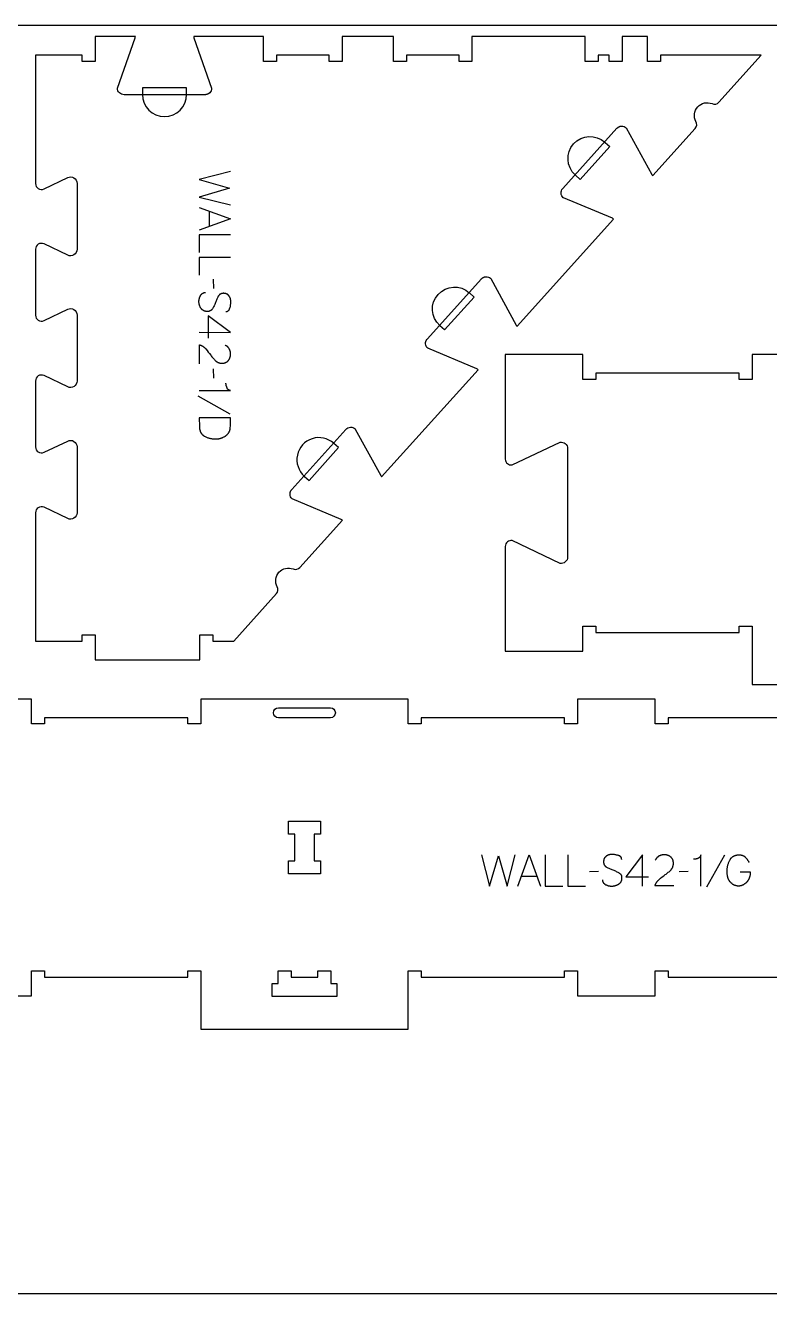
# Model space of a CAD drawing. Extents: x -20252 to -17068, y -19593 to -11999.
# Drawn here: x -19155 to -18439, y -15243 to -14023 of the extents above; entities that cross this region are included whole.
import ezdxf

# ---------------------------------------------------------------- set-up
doc = ezdxf.new("R2010")
doc.units = 0
for name, color, linetype in [('0_SHEET_SPRUCEPLY_2440X122', 1, 'CONTINUOUS'), ('1_ANYTOOL_1MMDEEP_LABELS_S', 2, 'CONTINUOUS'), ('3_ANYTOOL_CUTTHROUGH_INSID', 4, 'CONTINUOUS'), ('4_ANYTOOL_CUTTHROUGH_OUTSI', 5, 'CONTINUOUS'), ('5_ANYTOOL_HALF_MILL_9MM_IN', 3, 'CONTINUOUS')]:
    doc.layers.add(name, color=color, linetype=linetype)

msp = doc.modelspace()

# ---------------------------------------------------------------- linework, layer by layer
at = {"layer": '0_SHEET_SPRUCEPLY_2440X122'}
msp.add_lwpolyline([(-19879.9, -14023.3), (-19879.9, -15243.3), (-17439.9, -15243.3), (-17439.9, -14023.3)], close=True, dxfattribs=at)
at = {"layer": '1_ANYTOOL_1MMDEEP_LABELS_S'}
for points in [[(-18957.5, -14163.8), (-18987.5, -14171.5), (-18958.4, -14179.9), (-18987.5, -14188.4), (-18957.5, -14195.9)], [(-18987.5, -14198.5), (-18957.5, -14209.4), (-18987.5, -14220.4)], [(-18977.9, -14202), (-18977.9, -14216.9)], [(-18957.5, -14224.7), (-18987.5, -14224.7), (-18987.5, -14241.8)], [(-18957.5, -14246.5), (-18987.5, -14246.5), (-18987.5, -14263.6)], [(-18973.6, -14276.3), (-18973.7, -14267.5)], [(-18962, -14298.5), (-18961.9, -14298.5), (-18961.8, -14298.5), (-18961.7, -14298.5), (-18961.6, -14298.5), (-18961.5, -14298.5), (-18961.4, -14298.5), (-18961.3, -14298.5), (-18961.2, -14298.5), (-18961.1, -14298.5), (-18961.1, -14298.4), (-18961, -14298.4), (-18960.9, -14298.4), (-18960.8, -14298.4), (-18960.7, -14298.4), (-18960.7, -14298.3), (-18960.6, -14298.3), (-18960.5, -14298.3), (-18960.4, -14298.2), (-18960.3, -14298.2), (-18960.3, -14298.2), (-18960.2, -14298.1), (-18960.1, -14298.1), (-18960.1, -14298.1), (-18960, -14298), (-18959.9, -14298), (-18959.8, -14297.9), (-18959.8, -14297.9), (-18959.7, -14297.9), (-18959.6, -14297.8), (-18959.6, -14297.8), (-18959.5, -14297.7), (-18959.5, -14297.7), (-18959.4, -14297.6), (-18959.3, -14297.6), (-18959.3, -14297.5), (-18959.2, -14297.4), (-18959.2, -14297.4), (-18959.1, -14297.3), (-18959.1, -14297.3), (-18959, -14297.2), (-18959, -14297.1), (-18958.9, -14297.1), (-18958.8, -14297), (-18958.8, -14296.9), (-18958.8, -14296.8), (-18958.7, -14296.8), (-18958.7, -14296.7), (-18958.6, -14296.6), (-18958.6, -14296.5), (-18958.5, -14296.5), (-18958.5, -14296.4), (-18958.4, -14296.2), (-18958.3, -14296), (-18958.3, -14295.8), (-18958.2, -14295.7), (-18958.1, -14295.5), (-18958.1, -14295.3), (-18957.8, -14294.4), (-18957.6, -14293.6), (-18957.5, -14292.9), (-18957.3, -14292.1), (-18957.3, -14291.7), (-18957.2, -14291.3), (-18957.2, -14291), (-18957.2, -14290.6), (-18957.1, -14290.2), (-18957.1, -14289.9), (-18957.1, -14289.5), (-18957.1, -14289.1), (-18957.1, -14289), (-18957.1, -14288.8), (-18957.1, -14288.6), (-18957.1, -14288.4), (-18957.2, -14288.2), (-18957.2, -14288), (-18957.2, -14287.8), (-18957.2, -14287.6), (-18957.3, -14287.4), (-18957.3, -14287.3), (-18957.3, -14287.1), (-18957.4, -14286.9), (-18957.4, -14286.7), (-18957.5, -14286.5), (-18957.5, -14286.4), (-18957.6, -14286.2), (-18957.6, -14286), (-18957.7, -14285.8), (-18957.8, -14285.7), (-18957.8, -14285.5), (-18957.9, -14285.3), (-18958, -14285.1), (-18958.1, -14285), (-18958.1, -14284.8), (-18958.2, -14284.7), (-18958.3, -14284.5), (-18958.4, -14284.3), (-18958.5, -14284.2), (-18958.6, -14284), (-18958.7, -14283.8), (-18958.8, -14283.7), (-18958.9, -14283.5), (-18959, -14283.4), (-18959.2, -14283.2), (-18959.3, -14283.1), (-18959.4, -14282.9), (-18959.5, -14282.8), (-18959.7, -14282.7), (-18959.8, -14282.6), (-18959.9, -14282.4), (-18960.1, -14282.3), (-18960.2, -14282.2), (-18960.4, -14282.1), (-18960.5, -14282), (-18960.7, -14281.9), (-18960.8, -14281.8), (-18961, -14281.7), (-18961.1, -14281.7), (-18961.3, -14281.6), (-18961.5, -14281.5), (-18961.6, -14281.5), (-18961.8, -14281.4), (-18962, -14281.3), (-18962.2, -14281.3), (-18962.4, -14281.2), (-18962.5, -14281.2), (-18962.7, -14281.2), (-18962.9, -14281.1), (-18963.1, -14281.1), (-18963.3, -14281.1), (-18963.5, -14281.1), (-18963.7, -14281.1), (-18963.9, -14281), (-18964.1, -14281), (-18964.4, -14281), (-18964.6, -14281.1), (-18964.8, -14281.1), (-18965, -14281.1), (-18965.2, -14281.1), (-18965.4, -14281.1), (-18965.6, -14281.2), (-18965.8, -14281.2), (-18965.9, -14281.3), (-18966.1, -14281.3), (-18966.3, -14281.4), (-18966.5, -14281.4), (-18966.6, -14281.5), (-18966.7, -14281.5), (-18966.7, -14281.6), (-18966.8, -14281.6), (-18966.9, -14281.6), (-18967, -14281.7), (-18967.1, -14281.7), (-18967.1, -14281.8), (-18967.2, -14281.8), (-18967.3, -14281.8), (-18967.4, -14281.9), (-18967.4, -14281.9), (-18967.5, -14282), (-18967.6, -14282), (-18967.7, -14282.1), (-18967.7, -14282.2), (-18967.8, -14282.2), (-18967.9, -14282.3), (-18968, -14282.3), (-18968, -14282.4), (-18968.1, -14282.4), (-18968.2, -14282.5), (-18968.2, -14282.6), (-18968.3, -14282.6), (-18968.4, -14282.8), (-18968.5, -14282.9), (-18968.7, -14283.1), (-18968.8, -14283.2), (-18968.9, -14283.4), (-18969, -14283.5), (-18969.1, -14283.7), (-18969.2, -14283.9), (-18969.6, -14284.6), (-18970, -14285.3), (-18970.3, -14286.1), (-18970.7, -14286.8), (-18971, -14287.6), (-18971.4, -14288.4), (-18971.7, -14289.2), (-18972, -14290), (-18972.3, -14290.9), (-18972.6, -14291.7), (-18973, -14292.5), (-18973.3, -14293.2), (-18973.7, -14294), (-18974.1, -14294.7), (-18974.5, -14295.4), (-18974.9, -14296.1), (-18975, -14296.3), (-18975.2, -14296.4), (-18975.3, -14296.6), (-18975.3, -14296.6), (-18975.4, -14296.7), (-18975.5, -14296.8), (-18975.5, -14296.9), (-18975.6, -14296.9), (-18975.7, -14297), (-18975.7, -14297.1), (-18975.8, -14297.1), (-18975.9, -14297.2), (-18975.9, -14297.3), (-18976, -14297.3), (-18976.1, -14297.4), (-18976.1, -14297.4), (-18976.2, -14297.5), (-18976.3, -14297.5), (-18976.4, -14297.6), (-18976.4, -14297.6), (-18976.5, -14297.7), (-18976.6, -14297.7), (-18976.7, -14297.8), (-18976.7, -14297.8), (-18976.8, -14297.9), (-18976.9, -14297.9), (-18977, -14298), (-18977.1, -14298), (-18977.2, -14298), (-18977.2, -14298.1), (-18977.3, -14298.1), (-18977.4, -14298.1), (-18977.5, -14298.2), (-18977.6, -14298.2), (-18977.7, -14298.2), (-18977.8, -14298.3), (-18977.9, -14298.3), (-18978.1, -14298.3), (-18978.2, -14298.4), (-18978.4, -14298.4), (-18978.6, -14298.5), (-18978.8, -14298.5), (-18979.1, -14298.5), (-18979.3, -14298.5), (-18979.5, -14298.5), (-18979.7, -14298.5), (-18979.9, -14298.5), (-18980.2, -14298.5), (-18980.4, -14298.5), (-18980.6, -14298.5), (-18980.8, -14298.4), (-18981.1, -14298.4), (-18981.3, -14298.4), (-18981.5, -14298.3), (-18981.7, -14298.3), (-18981.9, -14298.2), (-18982.1, -14298.2), (-18982.3, -14298.1), (-18982.5, -14298.1), (-18982.7, -14298), (-18982.9, -14297.9), (-18983.1, -14297.8), (-18983.3, -14297.7), (-18983.5, -14297.6), (-18983.6, -14297.5), (-18983.8, -14297.4), (-18984, -14297.3), (-18984.1, -14297.2), (-18984.3, -14297.1), (-18984.5, -14297), (-18984.6, -14296.9), (-18984.8, -14296.7), (-18984.9, -14296.6), (-18985, -14296.5), (-18985.2, -14296.3), (-18985.3, -14296.2), (-18985.4, -14296), (-18985.6, -14295.8), (-18985.7, -14295.7), (-18985.8, -14295.5), (-18985.9, -14295.3), (-18986.2, -14295), (-18986.4, -14294.6), (-18986.6, -14294.2), (-18986.7, -14293.9), (-18986.9, -14293.5), (-18987, -14293.1), (-18987.1, -14292.9), (-18987.2, -14292.7), (-18987.3, -14292.5), (-18987.3, -14292.3), (-18987.4, -14292.1), (-18987.4, -14291.9), (-18987.5, -14291.7), (-18987.5, -14291.6), (-18987.6, -14291.4), (-18987.6, -14291.2), (-18987.6, -14291), (-18987.7, -14290.8), (-18987.7, -14290.6), (-18987.7, -14290.4), (-18987.8, -14289.9), (-18987.8, -14289.5), (-18987.8, -14289.1), (-18987.8, -14288.7), (-18987.8, -14288.3), (-18987.8, -14287.9), (-18987.7, -14287.5), (-18987.7, -14287.1), (-18987.6, -14286.7), (-18987.5, -14286.3), (-18987.4, -14285.9), (-18987.3, -14285.6), (-18987.2, -14285.2), (-18987.1, -14284.8), (-18986.9, -14284.5), (-18986.8, -14284.1), (-18986.6, -14283.8), (-18986.4, -14283.4), (-18986.3, -14283.1), (-18986.2, -14282.9), (-18986.1, -14282.7), (-18985.9, -14282.6), (-18985.8, -14282.4), (-18985.7, -14282.3), (-18985.6, -14282.1), (-18985.5, -14282), (-18985.4, -14281.9), (-18985.2, -14281.7), (-18985.1, -14281.6), (-18985, -14281.5), (-18984.9, -14281.4), (-18984.8, -14281.3), (-18984.7, -14281.3), (-18984.7, -14281.2), (-18984.6, -14281.2), (-18984.5, -14281.1), (-18984.4, -14281.1), (-18984.4, -14281), (-18984.3, -14281), (-18984.2, -14281), (-18984.1, -14280.9), (-18984.1, -14280.9), (-18984, -14280.8), (-18983.9, -14280.8), (-18983.8, -14280.8), (-18983.8, -14280.7), (-18983.7, -14280.7), (-18983.6, -14280.7), (-18983.5, -14280.6), (-18983.4, -14280.6), (-18983.4, -14280.6), (-18983.2, -14280.5), (-18983, -14280.5), (-18982.9, -14280.4), (-18982.7, -14280.4), (-18982.5, -14280.4), (-18982.3, -14280.4), (-18982.1, -14280.3), (-18982, -14280.3), (-18981.8, -14280.3), (-18981.6, -14280.3)], [(-18987.5, -14318.5), (-18957.4, -14318.6), (-18978.8, -14302.6)], [(-18978.8, -14302.6), (-18978.8, -14324.3)], [(-18987.4, -14348.8), (-18987.4, -14330.5), (-18986.9, -14330.6), (-18986.7, -14330.7), (-18986.5, -14330.8), (-18986.2, -14330.9), (-18986, -14330.9), (-18985.8, -14331), (-18985.6, -14331.1), (-18985.4, -14331.2), (-18985.2, -14331.3), (-18985, -14331.4), (-18984.8, -14331.6), (-18984.6, -14331.7), (-18984.4, -14331.8), (-18984.2, -14331.9), (-18984, -14332), (-18983.8, -14332.2), (-18983.6, -14332.3), (-18983.4, -14332.4), (-18983.2, -14332.6), (-18983.1, -14332.7), (-18982.9, -14332.9), (-18982.7, -14333), (-18982.5, -14333.2), (-18982.4, -14333.3), (-18982.2, -14333.5), (-18982, -14333.6), (-18981.9, -14333.8), (-18981.7, -14334), (-18981.5, -14334.2), (-18981.2, -14334.5), (-18980, -14336), (-18978.8, -14337.5), (-18977.7, -14339), (-18976.5, -14340.5), (-18976, -14341.3), (-18975.4, -14342), (-18974.8, -14342.7), (-18974.2, -14343.4), (-18973.6, -14344.1), (-18973, -14344.7), (-18972.4, -14345.3), (-18971.8, -14345.9), (-18971.7, -14346.1), (-18971.5, -14346.2), (-18971.3, -14346.4), (-18971.2, -14346.5), (-18971, -14346.6), (-18970.8, -14346.7), (-18970.7, -14346.9), (-18970.5, -14347), (-18970.3, -14347.1), (-18970.1, -14347.2), (-18970, -14347.3), (-18969.8, -14347.4), (-18969.6, -14347.5), (-18969.4, -14347.5), (-18969.2, -14347.6), (-18969, -14347.7), (-18968.8, -14347.8), (-18968.6, -14347.8), (-18968.5, -14347.9), (-18968.3, -14348), (-18968.1, -14348), (-18967.8, -14348.1), (-18967.6, -14348.1), (-18967.4, -14348.1), (-18967.2, -14348.2), (-18967, -14348.2), (-18966.8, -14348.2), (-18966.6, -14348.3), (-18966.4, -14348.3), (-18966.1, -14348.3), (-18965.9, -14348.3), (-18965.7, -14348.3), (-18965.4, -14348.3), (-18965.2, -14348.3), (-18964.9, -14348.3), (-18964.7, -14348.3), (-18964.5, -14348.2), (-18964.2, -14348.2), (-18964, -14348.2), (-18963.8, -14348.1), (-18963.6, -14348.1), (-18963.4, -14348), (-18963.1, -14348), (-18962.9, -14347.9), (-18962.7, -14347.9), (-18962.5, -14347.8), (-18962.3, -14347.7), (-18962.1, -14347.7), (-18961.9, -14347.6), (-18961.8, -14347.5), (-18961.6, -14347.4), (-18961.4, -14347.3), (-18961.2, -14347.2), (-18961.1, -14347.1), (-18960.9, -14347), (-18960.7, -14346.9), (-18960.6, -14346.7), (-18960.4, -14346.6), (-18960.3, -14346.5), (-18960.1, -14346.4), (-18960, -14346.2), (-18959.8, -14346.1), (-18959.7, -14345.9), (-18959.6, -14345.8), (-18959.4, -14345.6), (-18959.3, -14345.4), (-18959.2, -14345.3), (-18959.1, -14345.1), (-18959, -14344.9), (-18958.8, -14344.8), (-18958.7, -14344.6), (-18958.6, -14344.4), (-18958.5, -14344.2), (-18958.4, -14344.1), (-18958.4, -14343.9), (-18958.3, -14343.7), (-18958.2, -14343.5), (-18958.1, -14343.3), (-18958, -14343.1), (-18958, -14342.9), (-18957.9, -14342.7), (-18957.9, -14342.5), (-18957.8, -14342.3), (-18957.8, -14342.1), (-18957.7, -14341.9), (-18957.7, -14341.7), (-18957.6, -14341.4), (-18957.6, -14341.2), (-18957.6, -14341), (-18957.5, -14340.8), (-18957.5, -14340.5), (-18957.5, -14340.3), (-18957.5, -14340.1), (-18957.5, -14339.9), (-18957.5, -14339.4), (-18957.5, -14339), (-18957.5, -14338.6), (-18957.5, -14338.3), (-18957.5, -14337.9), (-18957.6, -14337.6), (-18957.6, -14337.3), (-18957.7, -14336.9), (-18957.8, -14336.6), (-18957.9, -14336.3), (-18957.9, -14336.2), (-18958, -14336), (-18958, -14335.9), (-18958.1, -14335.7), (-18958.1, -14335.6), (-18958.2, -14335.4), (-18958.2, -14335.3), (-18958.3, -14335.1), (-18958.4, -14335), (-18958.4, -14334.8), (-18958.5, -14334.7), (-18958.6, -14334.6), (-18958.7, -14334.4), (-18958.7, -14334.3), (-18958.8, -14334.2), (-18958.9, -14334), (-18959, -14333.9), (-18959.1, -14333.8), (-18959.2, -14333.7), (-18959.3, -14333.5), (-18959.3, -14333.4), (-18959.4, -14333.3), (-18959.5, -14333.2), (-18959.7, -14333.1), (-18959.8, -14332.9), (-18959.9, -14332.8), (-18960, -14332.7), (-18960.1, -14332.6), (-18960.2, -14332.5), (-18960.3, -14332.4), (-18960.4, -14332.3), (-18960.6, -14332.2), (-18960.8, -14332), (-18961.1, -14331.8), (-18961.4, -14331.6), (-18961.6, -14331.4), (-18961.9, -14331.2), (-18962.2, -14331.1), (-18962.6, -14330.9)], [(-18973.6, -14362.5), (-18973.7, -14353.7)], [(-18987.5, -14374.6), (-18957.4, -14374.6), (-18957.6, -14374.6), (-18957.7, -14374.6), (-18957.9, -14374.5), (-18958, -14374.5), (-18958.1, -14374.5), (-18958.3, -14374.4), (-18958.4, -14374.4), (-18958.5, -14374.3), (-18958.7, -14374.3), (-18958.8, -14374.2), (-18958.9, -14374.2), (-18958.9, -14374.2), (-18959, -14374.1), (-18959, -14374.1), (-18959.1, -14374.1), (-18959.2, -14374), (-18959.2, -14374), (-18959.3, -14374), (-18959.3, -14373.9), (-18959.4, -14373.9), (-18959.4, -14373.8), (-18959.5, -14373.8), (-18959.5, -14373.8), (-18959.6, -14373.7), (-18959.6, -14373.7), (-18959.7, -14373.6), (-18959.7, -14373.6), (-18959.8, -14373.5), (-18959.8, -14373.5), (-18959.9, -14373.4), (-18959.9, -14373.4), (-18960, -14373.3), (-18960.1, -14373.2), (-18960.2, -14373.1), (-18960.2, -14373), (-18960.3, -14372.9), (-18960.4, -14372.8), (-18960.5, -14372.7), (-18960.6, -14372.5), (-18960.6, -14372.4), (-18960.7, -14372.3), (-18960.8, -14372.1), (-18960.8, -14372), (-18960.9, -14371.7), (-18961, -14371.4), (-18961.1, -14371.1), (-18961.2, -14370.8), (-18961.3, -14370.6), (-18961.4, -14370.3), (-18961.5, -14370), (-18961.5, -14369.7), (-18961.6, -14369.5), (-18961.6, -14369.2), (-18961.7, -14368.9), (-18961.7, -14368.7), (-18961.7, -14368.4), (-18961.8, -14368.1), (-18961.8, -14367.9), (-18961.8, -14367.6)], [(-18957.9, -14397.3), (-18988.7, -14380.1)], [(-18715.8, -14821.2), (-18708.1, -14851.2), (-18699.6, -14822.1), (-18691.1, -14851.2), (-18683.6, -14821.2)], [(-18681.1, -14851.2), (-18670.2, -14821.2), (-18659.1, -14851.2)], [(-18654.8, -14821.2), (-18654.8, -14851.2), (-18637.7, -14851.2)], [(-18633, -14821.2), (-18633, -14851.2), (-18615.9, -14851.2)], [(-18581, -14825.8), (-18581, -14825.6), (-18581, -14825.5), (-18581.1, -14825.4), (-18581.1, -14825.3), (-18581.1, -14825.2), (-18581.1, -14825.1), (-18581.1, -14825), (-18581.1, -14824.9), (-18581.1, -14824.9), (-18581.1, -14824.8), (-18581.2, -14824.7), (-18581.2, -14824.6), (-18581.2, -14824.5), (-18581.2, -14824.4), (-18581.2, -14824.4), (-18581.3, -14824.3), (-18581.3, -14824.2), (-18581.3, -14824.1), (-18581.4, -14824.1), (-18581.4, -14824), (-18581.4, -14823.9), (-18581.5, -14823.8), (-18581.5, -14823.8), (-18581.5, -14823.7), (-18581.6, -14823.6), (-18581.6, -14823.6), (-18581.7, -14823.5), (-18581.7, -14823.4), (-18581.8, -14823.4), (-18581.8, -14823.3), (-18581.9, -14823.2), (-18581.9, -14823.2), (-18582, -14823.1), (-18582, -14823.1), (-18582.1, -14823), (-18582.1, -14822.9), (-18582.2, -14822.9), (-18582.3, -14822.8), (-18582.3, -14822.8), (-18582.4, -14822.7), (-18582.5, -14822.7), (-18582.5, -14822.6), (-18582.6, -14822.6), (-18582.7, -14822.5), (-18582.7, -14822.5), (-18582.8, -14822.4), (-18582.9, -14822.4), (-18583, -14822.3), (-18583, -14822.3), (-18583.1, -14822.2), (-18583.2, -14822.2), (-18583.4, -14822.1), (-18583.6, -14822), (-18583.7, -14822), (-18583.9, -14821.9), (-18584.1, -14821.8), (-18584.3, -14821.8), (-18585.1, -14821.6), (-18585.9, -14821.4), (-18586.7, -14821.2), (-18587.5, -14821.1), (-18587.9, -14821), (-18588.2, -14821), (-18588.6, -14820.9), (-18589, -14820.9), (-18589.3, -14820.9), (-18589.7, -14820.8), (-18590.1, -14820.8), (-18590.4, -14820.8), (-18590.6, -14820.8), (-18590.8, -14820.8), (-18591, -14820.8), (-18591.2, -14820.9), (-18591.4, -14820.9), (-18591.6, -14820.9), (-18591.8, -14820.9), (-18592, -14820.9), (-18592.1, -14821), (-18592.3, -14821), (-18592.5, -14821), (-18592.7, -14821.1), (-18592.9, -14821.1), (-18593, -14821.2), (-18593.2, -14821.2), (-18593.4, -14821.3), (-18593.6, -14821.3), (-18593.7, -14821.4), (-18593.9, -14821.5), (-18594.1, -14821.5), (-18594.3, -14821.6), (-18594.4, -14821.7), (-18594.6, -14821.8), (-18594.8, -14821.9), (-18594.9, -14821.9), (-18595.1, -14822), (-18595.2, -14822.1), (-18595.4, -14822.2), (-18595.6, -14822.3), (-18595.7, -14822.4), (-18595.9, -14822.5), (-18596, -14822.7), (-18596.2, -14822.8), (-18596.3, -14822.9), (-18596.5, -14823), (-18596.6, -14823.1), (-18596.8, -14823.3), (-18596.9, -14823.4), (-18597, -14823.5), (-18597.1, -14823.7), (-18597.2, -14823.8), (-18597.4, -14823.9), (-18597.5, -14824.1), (-18597.6, -14824.2), (-18597.6, -14824.4), (-18597.7, -14824.5), (-18597.8, -14824.7), (-18597.9, -14824.9), (-18598, -14825), (-18598.1, -14825.2), (-18598.1, -14825.4), (-18598.2, -14825.5), (-18598.2, -14825.7), (-18598.3, -14825.9), (-18598.3, -14826.1), (-18598.4, -14826.3), (-18598.4, -14826.5), (-18598.4, -14826.6), (-18598.5, -14826.8), (-18598.5, -14827), (-18598.5, -14827.2), (-18598.5, -14827.4), (-18598.5, -14827.6), (-18598.5, -14827.9), (-18598.5, -14828.1), (-18598.5, -14828.3), (-18598.5, -14828.5), (-18598.5, -14828.7), (-18598.5, -14828.9), (-18598.4, -14829.1), (-18598.4, -14829.3), (-18598.3, -14829.5), (-18598.3, -14829.7), (-18598.2, -14829.8), (-18598.2, -14830), (-18598.1, -14830.2), (-18598.1, -14830.3), (-18598.1, -14830.4), (-18598, -14830.5), (-18598, -14830.5), (-18597.9, -14830.6), (-18597.9, -14830.7), (-18597.9, -14830.8), (-18597.8, -14830.9), (-18597.8, -14830.9), (-18597.7, -14831), (-18597.7, -14831.1), (-18597.6, -14831.2), (-18597.6, -14831.2), (-18597.5, -14831.3), (-18597.5, -14831.4), (-18597.4, -14831.5), (-18597.4, -14831.5), (-18597.3, -14831.6), (-18597.2, -14831.7), (-18597.2, -14831.7), (-18597.1, -14831.8), (-18597.1, -14831.9), (-18597, -14831.9), (-18596.9, -14832), (-18596.8, -14832.1), (-18596.7, -14832.3), (-18596.5, -14832.4), (-18596.4, -14832.5), (-18596.2, -14832.6), (-18596, -14832.7), (-18595.9, -14832.8), (-18595.7, -14832.9), (-18595, -14833.3), (-18594.3, -14833.7), (-18593.5, -14834.1), (-18592.7, -14834.4), (-18592, -14834.8), (-18591.2, -14835.1), (-18590.4, -14835.4), (-18589.5, -14835.7), (-18588.7, -14836), (-18587.9, -14836.4), (-18587.1, -14836.7), (-18586.3, -14837.1), (-18585.6, -14837.4), (-18584.9, -14837.8), (-18584.2, -14838.2), (-18583.5, -14838.7), (-18583.3, -14838.8), (-18583.2, -14838.9), (-18583, -14839), (-18582.9, -14839.1), (-18582.9, -14839.1), (-18582.8, -14839.2), (-18582.7, -14839.2), (-18582.6, -14839.3), (-18582.6, -14839.4), (-18582.5, -14839.4), (-18582.4, -14839.5), (-18582.4, -14839.6), (-18582.3, -14839.6), (-18582.3, -14839.7), (-18582.2, -14839.8), (-18582.1, -14839.9), (-18582.1, -14839.9), (-18582, -14840), (-18582, -14840.1), (-18581.9, -14840.2), (-18581.9, -14840.2), (-18581.8, -14840.3), (-18581.8, -14840.4), (-18581.7, -14840.5), (-18581.7, -14840.5), (-18581.7, -14840.6), (-18581.6, -14840.7), (-18581.6, -14840.8), (-18581.5, -14840.9), (-18581.5, -14841), (-18581.5, -14841), (-18581.4, -14841.1), (-18581.4, -14841.2), (-18581.4, -14841.3), (-18581.3, -14841.4), (-18581.3, -14841.5), (-18581.3, -14841.6), (-18581.2, -14841.8), (-18581.2, -14842), (-18581.2, -14842.2), (-18581.1, -14842.4), (-18581.1, -14842.6), (-18581.1, -14842.8), (-18581.1, -14843), (-18581.1, -14843.2), (-18581.1, -14843.4), (-18581.1, -14843.6), (-18581.1, -14843.9), (-18581.1, -14844.1), (-18581.1, -14844.3), (-18581.1, -14844.6), (-18581.2, -14844.8), (-18581.2, -14845), (-18581.2, -14845.2), (-18581.3, -14845.4), (-18581.3, -14845.6), (-18581.4, -14845.8), (-18581.5, -14846), (-18581.5, -14846.2), (-18581.6, -14846.4), (-18581.7, -14846.6), (-18581.8, -14846.8), (-18581.8, -14847), (-18581.9, -14847.2), (-18582, -14847.4), (-18582.1, -14847.5), (-18582.2, -14847.7), (-18582.3, -14847.9), (-18582.5, -14848), (-18582.6, -14848.2), (-18582.7, -14848.3), (-18582.8, -14848.5), (-18583, -14848.6), (-18583.1, -14848.8), (-18583.3, -14848.9), (-18583.4, -14849), (-18583.6, -14849.2), (-18583.7, -14849.3), (-18583.9, -14849.4), (-18584.1, -14849.5), (-18584.3, -14849.7), (-18584.6, -14849.9), (-18585, -14850.1), (-18585.3, -14850.3), (-18585.7, -14850.5), (-18586.1, -14850.6), (-18586.5, -14850.8), (-18586.7, -14850.8), (-18586.9, -14850.9), (-18587, -14851), (-18587.2, -14851), (-18587.4, -14851.1), (-18587.6, -14851.1), (-18587.8, -14851.2), (-18588, -14851.2), (-18588.2, -14851.3), (-18588.4, -14851.3), (-18588.6, -14851.4), (-18588.8, -14851.4), (-18589, -14851.4), (-18589.2, -14851.4), (-18589.6, -14851.5), (-18590, -14851.5), (-18590.4, -14851.5), (-18590.9, -14851.5), (-18591.3, -14851.5), (-18591.7, -14851.5), (-18592.1, -14851.4), (-18592.5, -14851.4), (-18592.9, -14851.3), (-18593.2, -14851.2), (-18593.6, -14851.2), (-18594, -14851), (-18594.4, -14850.9), (-18594.7, -14850.8), (-18595.1, -14850.7), (-18595.5, -14850.5), (-18595.8, -14850.3), (-18596.2, -14850.2), (-18596.5, -14850), (-18596.7, -14849.9), (-18596.8, -14849.8), (-18597, -14849.7), (-18597.2, -14849.6), (-18597.3, -14849.4), (-18597.4, -14849.3), (-18597.6, -14849.2), (-18597.7, -14849.1), (-18597.8, -14849), (-18598, -14848.8), (-18598.1, -14848.7), (-18598.2, -14848.6), (-18598.2, -14848.5), (-18598.3, -14848.4), (-18598.3, -14848.4), (-18598.4, -14848.3), (-18598.4, -14848.2), (-18598.5, -14848.2), (-18598.5, -14848.1), (-18598.6, -14848), (-18598.6, -14847.9), (-18598.7, -14847.9), (-18598.7, -14847.8), (-18598.7, -14847.7), (-18598.8, -14847.6), (-18598.8, -14847.6), (-18598.8, -14847.5), (-18598.9, -14847.4), (-18598.9, -14847.3), (-18598.9, -14847.2), (-18599, -14847.2), (-18599, -14847.1), (-18599, -14846.9), (-18599.1, -14846.8), (-18599.1, -14846.6), (-18599.2, -14846.4), (-18599.2, -14846.2), (-18599.2, -14846), (-18599.2, -14845.9), (-18599.2, -14845.7), (-18599.3, -14845.5), (-18599.3, -14845.3)], [(-18561, -14851.2), (-18561, -14821.1), (-18577, -14842.5)], [(-18530.8, -14851.1), (-18549.1, -14851.1), (-18549, -14850.6), (-18548.9, -14850.4), (-18548.8, -14850.2), (-18548.7, -14850), (-18548.6, -14849.7), (-18548.5, -14849.5), (-18548.4, -14849.3), (-18548.3, -14849.1), (-18548.2, -14848.9), (-18548.1, -14848.7), (-18548, -14848.5), (-18547.9, -14848.3), (-18547.8, -14848.1), (-18547.7, -14847.9), (-18547.5, -14847.7), (-18547.4, -14847.5), (-18547.3, -14847.3), (-18547.1, -14847.1), (-18547, -14847), (-18546.9, -14846.8), (-18546.7, -14846.6), (-18546.6, -14846.4), (-18546.4, -14846.2), (-18546.3, -14846.1), (-18546.1, -14845.9), (-18545.9, -14845.7), (-18545.8, -14845.6), (-18545.6, -14845.4), (-18545.4, -14845.3), (-18545.1, -14844.9), (-18543.6, -14843.7), (-18542.1, -14842.5), (-18540.6, -14841.4), (-18539.1, -14840.2), (-18538.3, -14839.7), (-18537.6, -14839.1), (-18536.9, -14838.5), (-18536.2, -14838), (-18535.5, -14837.4), (-18534.9, -14836.8), (-18534.2, -14836.1), (-18533.6, -14835.5), (-18533.5, -14835.4), (-18533.4, -14835.2), (-18533.2, -14835.1), (-18533.1, -14834.9), (-18533, -14834.7), (-18532.8, -14834.6), (-18532.7, -14834.4), (-18532.6, -14834.2), (-18532.5, -14834), (-18532.4, -14833.9), (-18532.3, -14833.7), (-18532.2, -14833.5), (-18532.1, -14833.3), (-18532, -14833.1), (-18531.9, -14832.9), (-18531.9, -14832.8), (-18531.8, -14832.6), (-18531.7, -14832.4), (-18531.7, -14832.2), (-18531.6, -14832), (-18531.6, -14831.8), (-18531.5, -14831.6), (-18531.5, -14831.4), (-18531.4, -14831.2), (-18531.4, -14830.9), (-18531.4, -14830.7), (-18531.3, -14830.5), (-18531.3, -14830.3), (-18531.3, -14830.1), (-18531.3, -14829.9), (-18531.3, -14829.6), (-18531.3, -14829.4), (-18531.3, -14829.2), (-18531.3, -14828.9), (-18531.3, -14828.7), (-18531.3, -14828.4), (-18531.3, -14828.2), (-18531.4, -14828), (-18531.4, -14827.7), (-18531.4, -14827.5), (-18531.5, -14827.3), (-18531.5, -14827.1), (-18531.6, -14826.9), (-18531.6, -14826.7), (-18531.7, -14826.4), (-18531.8, -14826.2), (-18531.8, -14826), (-18531.9, -14825.9), (-18532, -14825.7), (-18532.1, -14825.5), (-18532.2, -14825.3), (-18532.3, -14825.1), (-18532.4, -14824.9), (-18532.5, -14824.8), (-18532.6, -14824.6), (-18532.7, -14824.4), (-18532.8, -14824.3), (-18533, -14824.1), (-18533.1, -14824), (-18533.2, -14823.8), (-18533.4, -14823.7), (-18533.5, -14823.5), (-18533.7, -14823.4), (-18533.8, -14823.3), (-18534, -14823.1), (-18534.1, -14823), (-18534.3, -14822.9), (-18534.5, -14822.8), (-18534.6, -14822.7), (-18534.8, -14822.6), (-18535, -14822.5), (-18535.2, -14822.4), (-18535.3, -14822.3), (-18535.5, -14822.2), (-18535.7, -14822.1), (-18535.9, -14822), (-18536.1, -14821.9), (-18536.3, -14821.8), (-18536.5, -14821.8), (-18536.7, -14821.7), (-18536.9, -14821.6), (-18537.1, -14821.6), (-18537.3, -14821.5), (-18537.5, -14821.5), (-18537.7, -14821.4), (-18537.9, -14821.4), (-18538.1, -14821.3), (-18538.4, -14821.3), (-18538.6, -14821.3), (-18538.8, -14821.2), (-18539, -14821.2), (-18539.3, -14821.2), (-18539.5, -14821.2), (-18539.7, -14821.2), (-18540.2, -14821.2), (-18540.6, -14821.2), (-18540.9, -14821.2), (-18541.3, -14821.2), (-18541.6, -14821.3), (-18542, -14821.3), (-18542.3, -14821.4), (-18542.6, -14821.4), (-18542.9, -14821.5), (-18543.3, -14821.6), (-18543.4, -14821.6), (-18543.6, -14821.7), (-18543.7, -14821.7), (-18543.9, -14821.8), (-18544, -14821.8), (-18544.2, -14821.9), (-18544.3, -14822), (-18544.5, -14822), (-18544.6, -14822.1), (-18544.7, -14822.1), (-18544.9, -14822.2), (-18545, -14822.3), (-18545.1, -14822.4), (-18545.3, -14822.4), (-18545.4, -14822.5), (-18545.5, -14822.6), (-18545.7, -14822.7), (-18545.8, -14822.8), (-18545.9, -14822.9), (-18546, -14823), (-18546.2, -14823.1), (-18546.3, -14823.2), (-18546.4, -14823.3), (-18546.5, -14823.4), (-18546.6, -14823.5), (-18546.7, -14823.6), (-18546.9, -14823.7), (-18547, -14823.8), (-18547.1, -14823.9), (-18547.2, -14824), (-18547.3, -14824.2), (-18547.4, -14824.3), (-18547.6, -14824.5), (-18547.8, -14824.8), (-18548, -14825.1), (-18548.2, -14825.4), (-18548.3, -14825.7), (-18548.5, -14826), (-18548.7, -14826.3)], [(-18505, -14851.2), (-18505, -14821.1), (-18505, -14821.3), (-18505, -14821.4), (-18505, -14821.6), (-18505.1, -14821.7), (-18505.1, -14821.9), (-18505.2, -14822), (-18505.2, -14822.1), (-18505.2, -14822.3), (-18505.3, -14822.4), (-18505.4, -14822.5), (-18505.4, -14822.6), (-18505.4, -14822.6), (-18505.4, -14822.7), (-18505.5, -14822.8), (-18505.5, -14822.8), (-18505.5, -14822.9), (-18505.6, -14822.9), (-18505.6, -14823), (-18505.7, -14823), (-18505.7, -14823.1), (-18505.7, -14823.1), (-18505.8, -14823.2), (-18505.8, -14823.3), (-18505.9, -14823.3), (-18505.9, -14823.4), (-18505.9, -14823.4), (-18506, -14823.5), (-18506, -14823.5), (-18506.1, -14823.6), (-18506.1, -14823.6), (-18506.2, -14823.7), (-18506.2, -14823.7), (-18506.3, -14823.8), (-18506.4, -14823.9), (-18506.6, -14824), (-18506.7, -14824), (-18506.8, -14824.1), (-18506.9, -14824.2), (-18507, -14824.3), (-18507.2, -14824.3), (-18507.3, -14824.4), (-18507.4, -14824.5), (-18507.6, -14824.5), (-18507.9, -14824.7), (-18508.2, -14824.8), (-18508.4, -14824.9), (-18508.7, -14825), (-18509, -14825), (-18509.3, -14825.1), (-18509.6, -14825.2), (-18509.8, -14825.3), (-18510.1, -14825.3), (-18510.4, -14825.4), (-18510.6, -14825.4), (-18510.9, -14825.4), (-18511.2, -14825.5), (-18511.4, -14825.5), (-18511.7, -14825.5), (-18512, -14825.5)], [(-18482.3, -14821.6), (-18499.4, -14852.4)], [(-18467, -14837.4), (-18457.3, -14837.4), (-18457.3, -14838.2), (-18457.4, -14839), (-18457.4, -14839.4), (-18457.5, -14839.8), (-18457.5, -14840.2), (-18457.6, -14840.6), (-18457.6, -14840.9), (-18457.7, -14841.3), (-18457.8, -14841.7), (-18457.9, -14842), (-18458, -14842.4), (-18458.1, -14842.7), (-18458.2, -14843), (-18458.3, -14843.3), (-18458.4, -14843.7), (-18458.5, -14844), (-18458.7, -14844.3), (-18458.8, -14844.6), (-18458.9, -14844.9), (-18459.1, -14845.1), (-18459.3, -14845.4), (-18459.4, -14845.7), (-18459.6, -14846), (-18459.8, -14846.2), (-18460, -14846.5), (-18460.1, -14846.7), (-18460.3, -14847), (-18460.5, -14847.2), (-18460.8, -14847.4), (-18461, -14847.7), (-18461.2, -14847.9), (-18461.4, -14848.1), (-18461.6, -14848.3), (-18461.9, -14848.5), (-18462.1, -14848.7), (-18462.3, -14848.9), (-18462.6, -14849), (-18462.8, -14849.2), (-18463, -14849.4), (-18463.2, -14849.5), (-18463.5, -14849.7), (-18463.7, -14849.8), (-18464, -14849.9), (-18464.2, -14850.1), (-18464.4, -14850.2), (-18464.7, -14850.3), (-18464.9, -14850.4), (-18465.2, -14850.5), (-18465.4, -14850.6), (-18465.6, -14850.7), (-18465.9, -14850.8), (-18466.1, -14850.9), (-18466.4, -14850.9), (-18466.6, -14851), (-18466.9, -14851), (-18467.1, -14851.1), (-18467.4, -14851.1), (-18467.6, -14851.2), (-18467.9, -14851.2), (-18468.2, -14851.2), (-18468.4, -14851.2), (-18468.7, -14851.2), (-18468.9, -14851.2), (-18469.2, -14851.2), (-18469.4, -14851.2), (-18469.7, -14851.2), (-18470, -14851.1), (-18470.2, -14851.1), (-18470.5, -14851.1), (-18470.7, -14851), (-18470.9, -14851), (-18471.2, -14850.9), (-18471.4, -14850.8), (-18471.7, -14850.7), (-18471.9, -14850.7), (-18472.2, -14850.6), (-18472.4, -14850.5), (-18472.6, -14850.4), (-18472.9, -14850.2), (-18473.1, -14850.1), (-18473.3, -14850), (-18473.6, -14849.9), (-18473.8, -14849.7), (-18474, -14849.6), (-18474.3, -14849.4), (-18474.5, -14849.3), (-18474.7, -14849.1), (-18474.9, -14848.9), (-18475.2, -14848.7), (-18475.4, -14848.5), (-18475.6, -14848.3), (-18475.8, -14848.1), (-18476, -14847.9), (-18476.3, -14847.7), (-18476.5, -14847.5), (-18476.7, -14847.2), (-18476.9, -14847), (-18477.1, -14846.8), (-18477.2, -14846.5), (-18477.4, -14846.2), (-18477.6, -14846), (-18477.8, -14845.7), (-18477.9, -14845.4), (-18478.1, -14845.1), (-18478.2, -14844.8), (-18478.3, -14844.5), (-18478.5, -14844.2), (-18478.6, -14843.8), (-18478.7, -14843.5), (-18478.8, -14843.2), (-18478.9, -14842.8), (-18479, -14842.5), (-18479.1, -14842.1), (-18479.2, -14841.7), (-18479.3, -14841.4), (-18479.3, -14841), (-18479.4, -14840.6), (-18479.5, -14840.2), (-18479.5, -14839.8), (-18479.6, -14839.3), (-18479.6, -14838.5), (-18479.7, -14837.6), (-18479.7, -14836.7), (-18479.7, -14836), (-18479.6, -14835.3), (-18479.6, -14834.7), (-18479.5, -14834), (-18479.4, -14833.3), (-18479.3, -14832.7), (-18479.2, -14832), (-18479, -14831.3), (-18478.8, -14830.7), (-18478.6, -14830), (-18478.4, -14829.4), (-18478.2, -14828.8), (-18477.9, -14828.1), (-18477.6, -14827.5), (-18477.3, -14826.8), (-18477, -14826.2), (-18476.8, -14825.9), (-18476.7, -14825.6), (-18476.5, -14825.3), (-18476.3, -14825), (-18476.1, -14824.8), (-18476, -14824.6), (-18475.9, -14824.5), (-18475.8, -14824.4), (-18475.7, -14824.2), (-18475.5, -14824.1), (-18475.4, -14824), (-18475.3, -14823.9), (-18475.2, -14823.8), (-18475.1, -14823.7), (-18475, -14823.6), (-18474.9, -14823.4), (-18474.7, -14823.3), (-18474.6, -14823.2), (-18474.5, -14823.1), (-18474.4, -14823), (-18474.2, -14822.9), (-18474.1, -14822.9), (-18474, -14822.8), (-18473.8, -14822.7), (-18473.7, -14822.6), (-18473.5, -14822.5), (-18473.4, -14822.4), (-18473.3, -14822.4), (-18473.1, -14822.3), (-18473, -14822.2), (-18472.8, -14822.1), (-18472.7, -14822.1), (-18472.5, -14822), (-18472.4, -14821.9), (-18472.2, -14821.9), (-18472.1, -14821.8), (-18471.9, -14821.8), (-18471.6, -14821.7), (-18471.3, -14821.6), (-18470.9, -14821.5), (-18470.6, -14821.4), (-18470.2, -14821.4), (-18469.9, -14821.3), (-18469.5, -14821.3), (-18469.1, -14821.2), (-18468.8, -14821.2), (-18468.4, -14821.2), (-18468, -14821.2), (-18467.8, -14821.2), (-18467.5, -14821.2), (-18467.3, -14821.2), (-18467.1, -14821.2), (-18466.9, -14821.2), (-18466.7, -14821.3), (-18466.5, -14821.3), (-18466.3, -14821.3), (-18466.1, -14821.4), (-18465.9, -14821.4), (-18465.7, -14821.4), (-18465.5, -14821.5), (-18465.3, -14821.5), (-18465.1, -14821.6), (-18464.9, -14821.7), (-18464.7, -14821.7), (-18464.5, -14821.8), (-18464.4, -14821.9), (-18464.2, -14822), (-18464, -14822.1), (-18463.8, -14822.2), (-18463.7, -14822.2), (-18463.5, -14822.3), (-18463.3, -14822.5), (-18463.2, -14822.6), (-18463, -14822.7), (-18462.9, -14822.8), (-18462.7, -14822.9), (-18462.6, -14823), (-18462.4, -14823.2), (-18462.3, -14823.3), (-18462.1, -14823.4), (-18461.9, -14823.7), (-18461.6, -14824), (-18461.3, -14824.3), (-18461.1, -14824.6), (-18460.8, -14824.9), (-18460.6, -14825.2), (-18460.3, -14825.5), (-18460.1, -14825.9), (-18459.9, -14826.2), (-18459.6, -14826.5), (-18459.4, -14826.9), (-18459.2, -14827.2), (-18459, -14827.5), (-18458.8, -14827.9), (-18458.6, -14828.2), (-18458.5, -14828.6)], [(-18677.6, -14841.6), (-18662.7, -14841.6)], [(-18603.3, -14837.3), (-18612.1, -14837.4)], [(-18577, -14842.5), (-18555.2, -14842.5)], [(-18517.1, -14837.3), (-18525.9, -14837.4)]]:
    msp.add_lwpolyline(points, dxfattribs=at)
msp.add_lwpolyline([(-18957.5, -14400.7), (-18987.5, -14400.7), (-18987.4, -14409.3), (-18987.4, -14409.7), (-18987.3, -14410.1), (-18987.3, -14410.5), (-18987.3, -14410.9), (-18987.2, -14411.3), (-18987.2, -14411.6), (-18987.1, -14412), (-18987, -14412.3), (-18986.9, -14412.7), (-18986.8, -14413), (-18986.7, -14413.4), (-18986.6, -14413.7), (-18986.5, -14414), (-18986.4, -14414.2), (-18986.4, -14414.3), (-18986.3, -14414.5), (-18986.2, -14414.6), (-18986.2, -14414.8), (-18986.1, -14414.9), (-18986, -14415.1), (-18985.9, -14415.2), (-18985.8, -14415.3), (-18985.7, -14415.5), (-18985.7, -14415.6), (-18985.6, -14415.7), (-18985.5, -14415.9), (-18985.4, -14416), (-18985.3, -14416.1), (-18985.2, -14416.3), (-18985.1, -14416.4), (-18985, -14416.5), (-18984.9, -14416.6), (-18984.7, -14416.7), (-18984.6, -14416.9), (-18984.5, -14417), (-18984.4, -14417.1), (-18984.3, -14417.2), (-18984.2, -14417.3), (-18984, -14417.4), (-18983.9, -14417.5), (-18983.8, -14417.6), (-18983.6, -14417.7), (-18983.5, -14417.8), (-18983.4, -14417.9), (-18983.2, -14418), (-18983, -14418.2), (-18982.7, -14418.4), (-18982.4, -14418.5), (-18981.7, -14418.8), (-18981.1, -14419.1), (-18980.5, -14419.4), (-18979.8, -14419.7), (-18979.2, -14419.9), (-18978.6, -14420.1), (-18977.9, -14420.3), (-18977.2, -14420.5), (-18976.6, -14420.6), (-18975.9, -14420.8), (-18975.2, -14420.9), (-18974.6, -14421), (-18973.9, -14421.1), (-18973.2, -14421.1), (-18972.5, -14421.1), (-18971.8, -14421.1), (-18971.2, -14421.1), (-18970.6, -14421.1), (-18970, -14421.1), (-18969.4, -14421), (-18968.8, -14420.9), (-18968.6, -14420.9), (-18968.3, -14420.8), (-18968, -14420.7), (-18967.7, -14420.7), (-18967.4, -14420.6), (-18967.2, -14420.5), (-18966.9, -14420.4), (-18966.6, -14420.4), (-18966.3, -14420.3), (-18966.1, -14420.2), (-18965.8, -14420.1), (-18965.5, -14420), (-18965.3, -14419.9), (-18965, -14419.7), (-18964.5, -14419.5), (-18964, -14419.2), (-18963.4, -14419), (-18962.9, -14418.7), (-18962.6, -14418.5), (-18962.3, -14418.3), (-18962.1, -14418.1), (-18961.8, -14417.9), (-18961.5, -14417.7), (-18961.2, -14417.4), (-18961, -14417.2), (-18960.8, -14417), (-18960.5, -14416.8), (-18960.3, -14416.6), (-18960.1, -14416.3), (-18959.9, -14416.1), (-18959.7, -14415.9), (-18959.5, -14415.6), (-18959.3, -14415.4), (-18959.2, -14415.1), (-18959, -14414.9), (-18958.8, -14414.6), (-18958.7, -14414.4), (-18958.6, -14414.1), (-18958.5, -14413.9), (-18958.3, -14413.6), (-18958.2, -14413.3), (-18958.1, -14413.1), (-18958.1, -14412.8), (-18958, -14412.5), (-18957.9, -14412.2), (-18957.9, -14411.9), (-18957.8, -14411.6), (-18957.8, -14411.3), (-18957.8, -14411.1), (-18957.7, -14410.8), (-18957.6, -14408.3), (-18957.5, -14405.8), (-18957.5, -14403.3)], close=True, dxfattribs=at)
at = {"layer": '3_ANYTOOL_CUTTHROUGH_INSID', "color": 4}
msp.add_lwpolyline([(-18911.3, -14679.8), (-18861.3, -14679.8, -1), (-18861.3, -14689.3), (-18911.3, -14689.3, -1)], format="xyb", close=True, dxfattribs=at)
for points in [[(-18895.5, -14826.9), (-18895.5, -14801.4), (-18901.5, -14801.4), (-18901.5, -14788.9), (-18871, -14788.9), (-18871, -14801.4), (-18877, -14801.4), (-18877, -14826.9), (-18871, -14826.9), (-18871, -14839.4), (-18901.5, -14839.4), (-18901.5, -14826.9)], [(-18873.5, -14938.8), (-18873.5, -14932.8), (-18861, -14932.8), (-18861, -14944.8), (-18855, -14944.8), (-18855, -14957.3), (-18917.5, -14957.3), (-18917.5, -14944.8), (-18911.5, -14944.8), (-18911.5, -14932.8), (-18899, -14932.8), (-18899, -14938.8)]]:
    msp.add_lwpolyline(points, close=True, dxfattribs=at)
at = {"layer": '4_ANYTOOL_CUTTHROUGH_OUTSI', "color": 5}
msp.add_lwpolyline([(-19136.9, -14486.9, 0.551268), (-19145.1, -14492.1), (-19145.1, -14615.5), (-19100.1, -14615.5), (-19100.1, -14609.5), (-19087.6, -14609.5), (-19087.6, -14633.5), (-18986.9, -14633.5), (-18986.9, -14609.5), (-18974.4, -14609.5), (-18974.4, -14615.5), (-18954.3, -14615.5), (-18913.3, -14569.9), (-18913.3, -14569.9, 0.317837), (-18912.5, -14563.4, -0.707107), (-18897.1, -14546.2, 0.317837), (-18890.6, -14544.7), (-18849.7, -14499.3, 0.061485), (-18850.9, -14498.5), (-18898.1, -14478.8), (-18898.1, -14478.8), (-18898.1, -14478.7), (-18898.1, -14478.7, -0.198912), (-18900.2, -14474.4), (-18900.2, -14474.3), (-18900.2, -14474.1), (-18900.2, -14474), (-18900.2, -14473.8), (-18900.2, -14473.7), (-18900.2, -14473.5), (-18900.2, -14473.4), (-18900.1, -14473.2), (-18900.1, -14473.1), (-18900.1, -14472.9), (-18900.1, -14472.8), (-18900, -14472.6), (-18900, -14472.5), (-18899.9, -14472.3), (-18899.9, -14472.2), (-18899.8, -14472), (-18899.8, -14471.9), (-18899.7, -14471.7), (-18899.7, -14471.6), (-18899.6, -14471.4), (-18899.5, -14471.3), (-18899.5, -14471.2), (-18899.4, -14471), (-18899.3, -14470.9), (-18899.2, -14470.8), (-18899.1, -14470.6), (-18899.1, -14470.5), (-18899, -14470.4), (-18898.9, -14470.3), (-18898.8, -14470.1), (-18898.7, -14470), (-18898.6, -14469.9), (-18846.4, -14411.9, -0.414214), (-18837.6, -14411.5), (-18837.5, -14411.5), (-18837.5, -14411.6), (-18812.9, -14456.4), (-18812.9, -14456.4, 0.061485), (-18812.1, -14457.5), (-18719.3, -14354.5, 0.061485), (-18720.5, -14353.7), (-18767.6, -14333.9), (-18767.7, -14333.9), (-18767.7, -14333.9), (-18767.7, -14333.9, -0.198912), (-18769.8, -14329.6), (-18769.8, -14329.4), (-18769.8, -14329.3), (-18769.8, -14329.1), (-18769.8, -14329), (-18769.8, -14328.8), (-18769.8, -14328.7), (-18769.7, -14328.5), (-18769.7, -14328.4), (-18769.7, -14328.2), (-18769.7, -14328.1), (-18769.6, -14327.9), (-18769.6, -14327.8), (-18769.6, -14327.6), (-18769.5, -14327.5), (-18769.5, -14327.3), (-18769.4, -14327.2), (-18769.4, -14327), (-18769.3, -14326.9), (-18769.3, -14326.7), (-18769.2, -14326.6), (-18769.1, -14326.5), (-18769, -14326.3), (-18769, -14326.2), (-18768.9, -14326.1), (-18768.8, -14325.9), (-18768.7, -14325.8), (-18768.6, -14325.7), (-18768.6, -14325.5), (-18768.5, -14325.4), (-18768.4, -14325.3), (-18768.3, -14325.2), (-18768.2, -14325.1), (-18716, -14267.1), (-18715.9, -14267), (-18715.8, -14266.9), (-18715.7, -14266.8), (-18715.6, -14266.7), (-18715.4, -14266.6), (-18715.3, -14266.5), (-18715.2, -14266.4), (-18715.1, -14266.3), (-18715, -14266.2), (-18714.8, -14266.1), (-18714.7, -14266), (-18714.6, -14265.9), (-18714.4, -14265.9), (-18714.3, -14265.8), (-18714.2, -14265.7), (-18714, -14265.7), (-18713.9, -14265.6), (-18713.7, -14265.5), (-18713.6, -14265.5), (-18713.5, -14265.4), (-18713.3, -14265.4), (-18713.2, -14265.3), (-18713, -14265.3), (-18712.9, -14265.2), (-18712.7, -14265.2), (-18712.6, -14265.2), (-18712.4, -14265.1), (-18712.3, -14265.1), (-18712.1, -14265.1), (-18712, -14265.1), (-18711.8, -14265.1), (-18711.7, -14265.1, -0.198912), (-18707.2, -14266.6), (-18707.1, -14266.7), (-18707.1, -14266.7), (-18682.5, -14311.6), (-18682.5, -14311.6, 0.061485), (-18681.7, -14312.7), (-18588.9, -14209.6, 0.061485), (-18590, -14208.9), (-18637.2, -14189.1), (-18637.3, -14189.1), (-18637.3, -14189.1), (-18637.3, -14189.1, -0.414214), (-18637.8, -14180.2), (-18585.6, -14122.3), (-18585.5, -14122.2), (-18585.4, -14122.1), (-18585.3, -14121.9), (-18585.1, -14121.8), (-18585, -14121.7), (-18584.9, -14121.6), (-18584.8, -14121.5), (-18584.7, -14121.5), (-18584.6, -14121.4), (-18584.4, -14121.3), (-18584.3, -14121.2), (-18584.2, -14121.1), (-18584, -14121), (-18583.9, -14121), (-18583.8, -14120.9), (-18583.6, -14120.8), (-18583.5, -14120.7), (-18583.3, -14120.7), (-18583.2, -14120.6), (-18583, -14120.6), (-18582.9, -14120.5), (-18582.8, -14120.5), (-18582.6, -14120.4), (-18582.5, -14120.4), (-18582.3, -14120.4), (-18582.2, -14120.3), (-18582, -14120.3), (-18581.9, -14120.3), (-18581.7, -14120.3), (-18581.6, -14120.2), (-18581.4, -14120.2), (-18581.3, -14120.2, -0.198912), (-18576.7, -14121.8), (-18576.7, -14121.8), (-18576.7, -14121.9), (-18552.1, -14166.7), (-18552.1, -14166.7, 0.061485), (-18551.2, -14167.8), (-18510.3, -14122.4, 0.317837), (-18509.6, -14115.8, -0.707107), (-18494.1, -14098.6, 0.317837), (-18487.6, -14097.2), (-18446.9, -14052), (-18543.6, -14052), (-18543.6, -14058), (-18556.1, -14058), (-18556.1, -14034), (-18580.6, -14034), (-18580.6, -14058), (-18593.1, -14058), (-18593.1, -14052), (-18603.6, -14052), (-18603.6, -14058), (-18616.1, -14058), (-18616.1, -14034), (-18725.1, -14034), (-18725.1, -14058), (-18737.6, -14058), (-18737.6, -14052), (-18788.1, -14052), (-18788.1, -14058), (-18800.6, -14058), (-18800.6, -14034), (-18850.1, -14034), (-18850.1, -14058), (-18862.6, -14058), (-18862.6, -14052), (-18913.1, -14052), (-18913.1, -14058), (-18925.6, -14058), (-18925.6, -14034), (-18992.8, -14034), (-18992.8, -14034, 0.061485), (-18992.6, -14035.4), (-18975.7, -14083.7), (-18975.7, -14083.7), (-18975.7, -14083.7), (-18975.7, -14083.7, -0.198912), (-18977.5, -14088.2), (-18977.6, -14088.3), (-18977.7, -14088.4), (-18977.8, -14088.5), (-18978, -14088.6), (-18978.1, -14088.7), (-18978.2, -14088.7), (-18978.3, -14088.8), (-18978.5, -14088.9), (-18978.6, -14089), (-18978.7, -14089.1), (-18978.8, -14089.2), (-18979, -14089.2), (-18979.1, -14089.3), (-18979.3, -14089.4), (-18979.4, -14089.4), (-18979.5, -14089.5), (-18979.7, -14089.6), (-18979.8, -14089.6), (-18980, -14089.7), (-18980.1, -14089.7), (-18980.3, -14089.8), (-18980.4, -14089.8), (-18980.6, -14089.8), (-18980.7, -14089.9), (-18980.9, -14089.9), (-18981, -14089.9), (-18981.2, -14089.9), (-18981.3, -14090), (-18981.5, -14090), (-18981.6, -14090), (-18981.8, -14090), (-18981.9, -14090), (-19059.9, -14090, -0.414214), (-19066.2, -14083.7), (-19066.2, -14083.7), (-19066.2, -14083.7), (-19049.3, -14035.4), (-19049.3, -14035.4, 0.061485), (-19049, -14034), (-19087.6, -14034), (-19087.6, -14058), (-19100.1, -14058), (-19100.1, -14052), (-19145.1, -14052), (-19145.1, -14175.4), (-19145.1, -14175.4, 0.551268), (-19136.9, -14180.6), (-19114.1, -14169.7, -0.551268), (-19105.1, -14175.3), (-19105.1, -14238.7, -0.257375), (-19108.1, -14244, -0.257375), (-19114.1, -14244.4), (-19136.9, -14233.5, 0.551268), (-19145.1, -14238.7), (-19145.1, -14302.1, 0.551268), (-19136.9, -14307.3), (-19114.1, -14296.4, -0.551268), (-19105.1, -14302), (-19105.1, -14365.4, -0.551268), (-19114.1, -14371.1), (-19136.9, -14360.2, 0.551268), (-19145.1, -14365.4), (-19145.1, -14428.8, 0.551268), (-19136.9, -14434), (-19114.1, -14423.1, -0.551268), (-19105.1, -14428.7), (-19105.1, -14492.1, -0.257375), (-19108.1, -14497.4, -0.257375), (-19114.1, -14497.8)], format="xyb", close=True, dxfattribs=at)
msp.add_lwpolyline([(-18256.1, -14339.8), (-18455.6, -14339.8), (-18455.6, -14363.8), (-18468.1, -14363.8), (-18468.1, -14357.8), (-18606.1, -14357.8), (-18606.1, -14363.8), (-18618.6, -14363.8), (-18618.6, -14339.8), (-18693.1, -14339.8), (-18693.1, -14440.5), (-18693.1, -14440.5, 0.461625), (-18686.4, -14446.1), (-18640.4, -14424.3), (-18640.3, -14424.3), (-18640.3, -14424.3, -0.220464), (-18635.3, -14425.6, -0.220464), (-18633.1, -14430.4), (-18633.1, -14534.7, -0.220464), (-18635.3, -14539.4, -0.220464), (-18640.3, -14540.8), (-18640.4, -14540.8), (-18640.4, -14540.8), (-18686.4, -14518.9), (-18686.4, -14518.9, 0.218884), (-18691, -14520.2, 0.220464), (-18693.1, -14524.6), (-18693.1, -14601.5), (-18693.1, -14625.3), (-18618.6, -14625.3), (-18618.6, -14601.3), (-18606.1, -14601.3), (-18606.1, -14607.3), (-18468.1, -14607.3), (-18468.1, -14601.3), (-18455.6, -14601.3), (-18455.6, -14601.5), (-18455.6, -14657.3), (-18256.1, -14657.3)], format="xyb", dxfattribs=at)
for points in [[(-18398.5, -14689.3), (-18536.5, -14689.3), (-18536.5, -14695.3), (-18549, -14695.3), (-18549, -14671.3), (-18623.5, -14671.3), (-18623.5, -14695.3), (-18636, -14695.3), (-18636, -14689.3), (-18774, -14689.3), (-18774, -14695.3), (-18786.5, -14695.3), (-18786.5, -14671.3), (-18986, -14671.3), (-18986, -14695.3), (-18998.5, -14695.3), (-18998.5, -14689.3), (-19136.5, -14689.3), (-19136.5, -14695.3), (-19149, -14695.3), (-19149, -14671.3), (-19223.5, -14671.3)], [(-19223.5, -14956.8), (-19149, -14956.8), (-19149, -14932.8), (-19136.5, -14932.8), (-19136.5, -14938.8), (-18998.5, -14938.8), (-18998.5, -14932.8), (-18986, -14932.8), (-18986, -14933.1), (-18986, -14988.8), (-18786.5, -14988.8), (-18786.5, -14932.8), (-18774, -14932.8), (-18774, -14938.8), (-18636, -14938.8), (-18636, -14932.8), (-18623.5, -14932.8), (-18623.5, -14956.8), (-18549, -14956.8), (-18549, -14932.8), (-18536.5, -14932.8), (-18536.5, -14938.8), (-18398.5, -14938.8)]]:
    msp.add_lwpolyline(points, dxfattribs=at)
at = {"layer": '5_ANYTOOL_HALF_MILL_9MM_IN', "color": 3}
for points in [[(-19042.2, -14089.7, 1), (-18999.7, -14089.7), (-18999.7, -14089.5), (-18999.7, -14083.5), (-19042.2, -14083.5), (-19042.2, -14089.5), (-19042.2, -14089.7)], [(-18625.7, -14167.2, -1), (-18597.3, -14135.6), (-18597.1, -14135.8), (-18592.6, -14139.8), (-18621.1, -14171.4), (-18625.5, -14167.4), (-18625.7, -14167.2)], [(-18756.1, -14312.1, -1), (-18727.7, -14280.5), (-18727.5, -14280.6), (-18723, -14284.7), (-18751.5, -14316.2), (-18755.9, -14312.2), (-18756.1, -14312.1)], [(-18858.1, -14425.3, 1), (-18886.5, -14456.9), (-18886.3, -14457.1), (-18881.9, -14461.1), (-18853.4, -14429.5), (-18857.9, -14425.5), (-18858.1, -14425.3)]]:
    msp.add_lwpolyline(points, format="xyb", close=True, dxfattribs=at)

doc.saveas('drawing.dxf')
